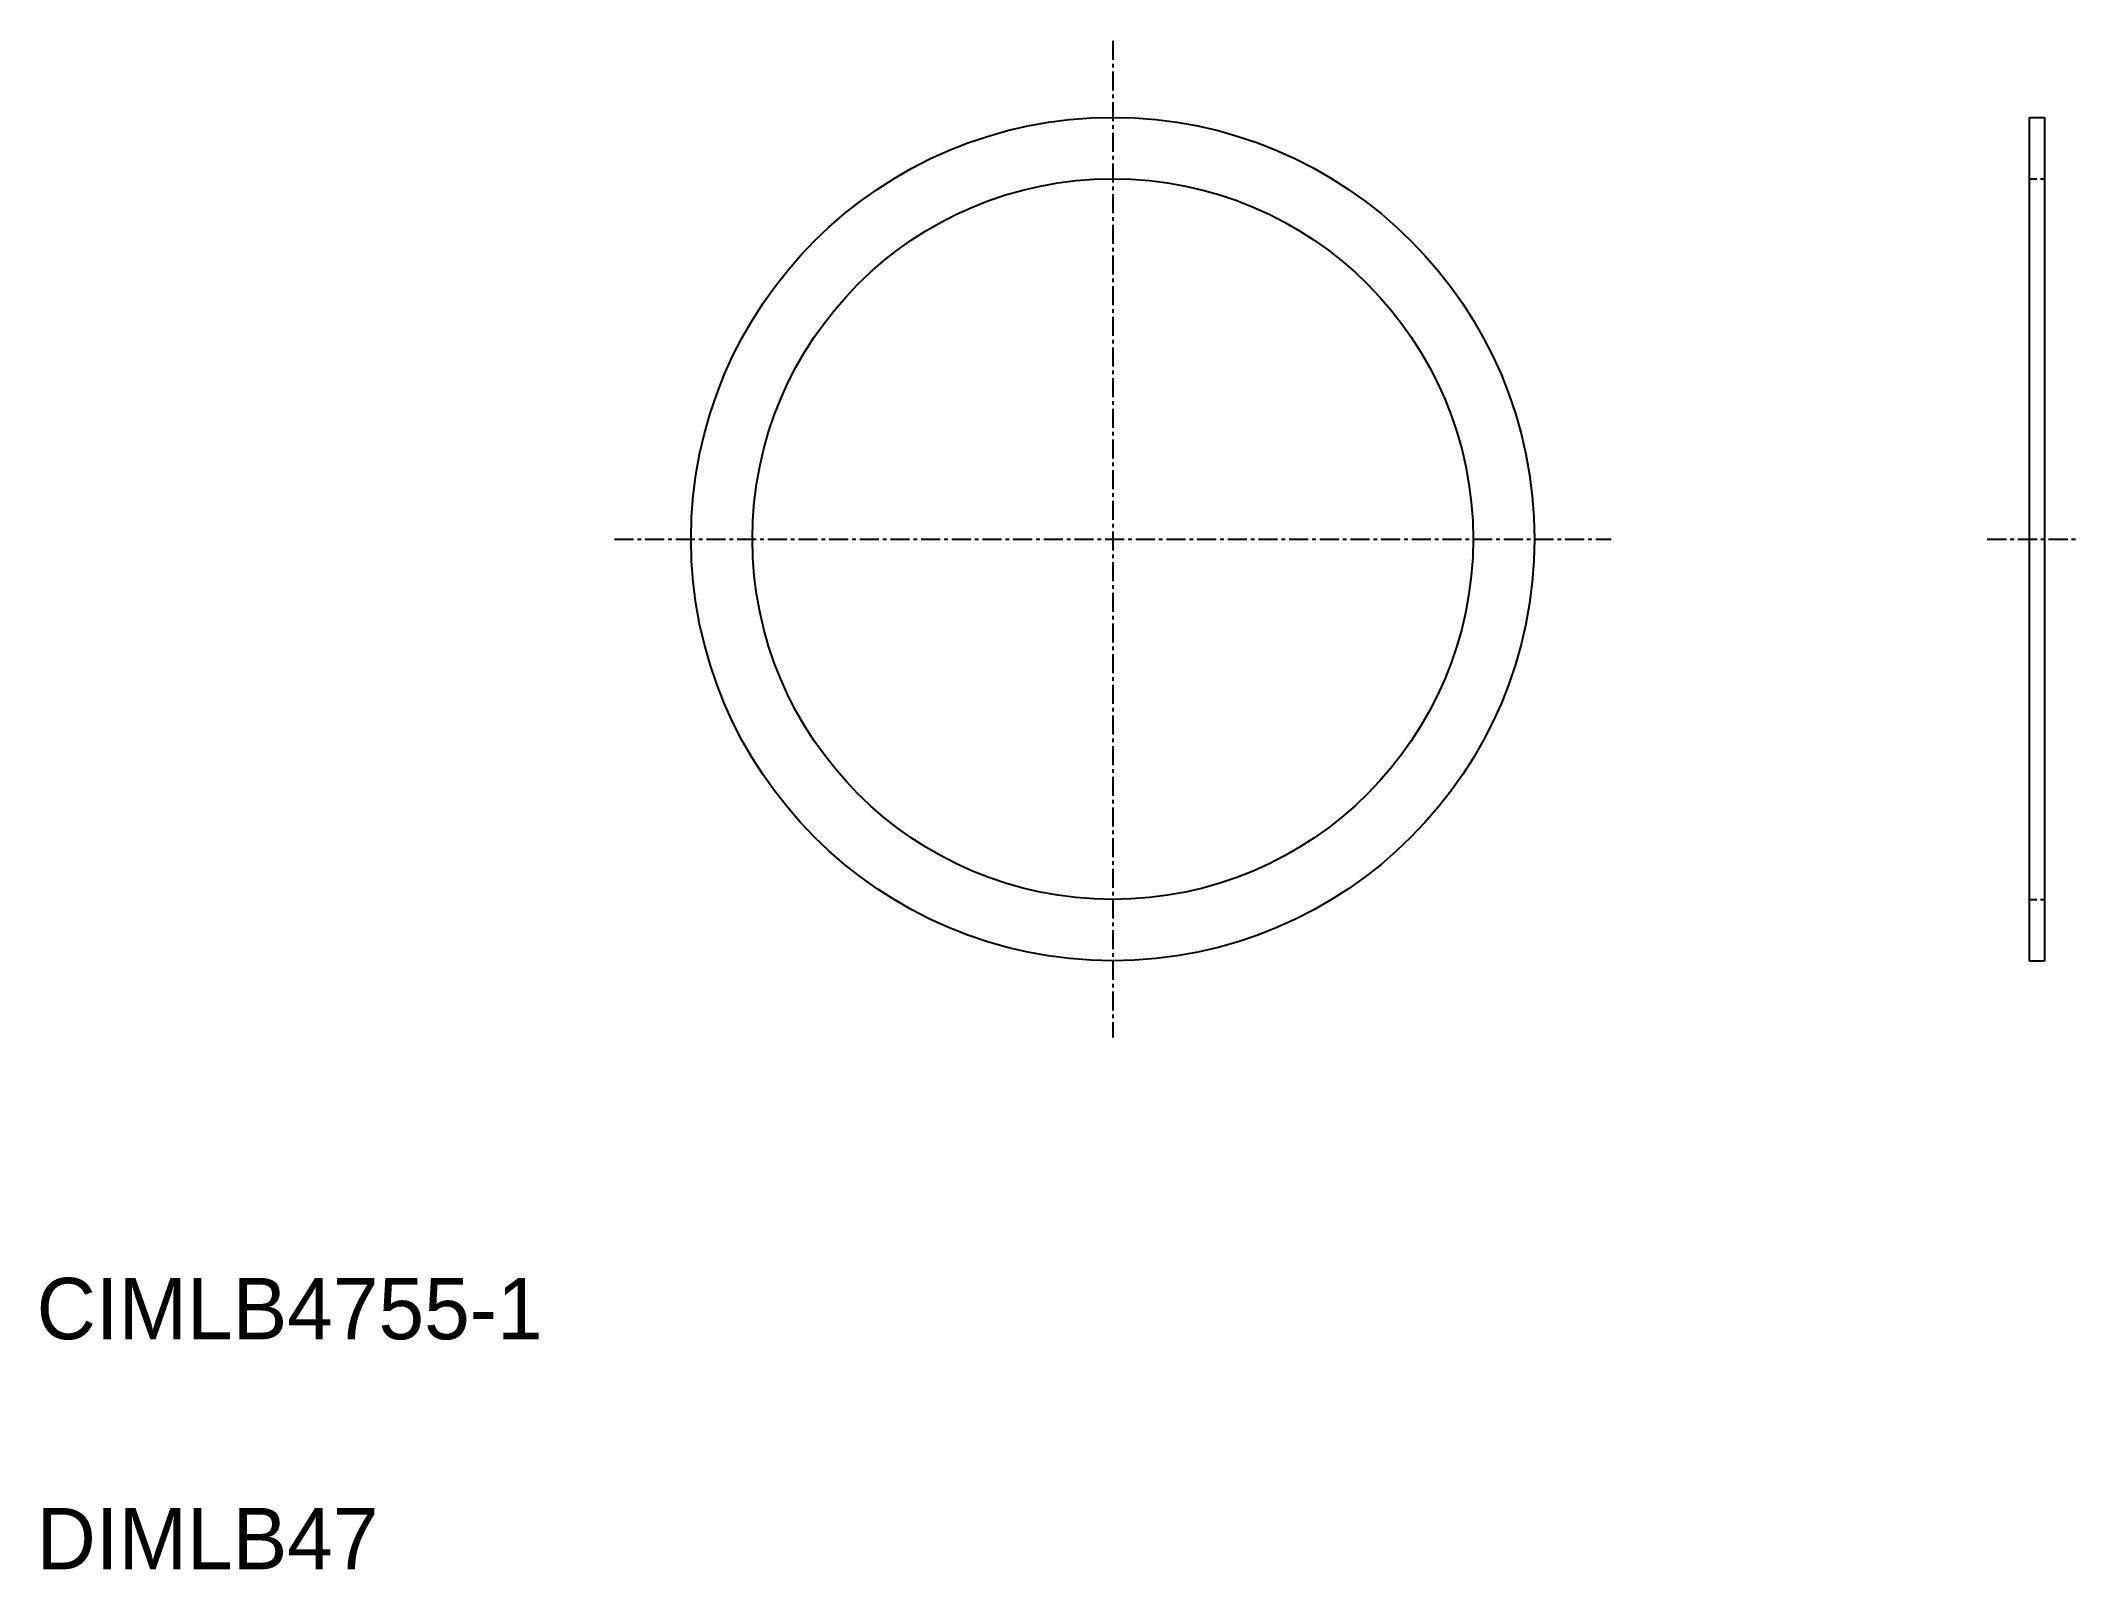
# Model space of a CAD drawing. Extents: x 10 to 143, y 10 to 110.
import ezdxf

# ---------------------------------------------------------------- set-up
doc = ezdxf.new("R2010")
doc.units = 0
doc.linetypes.add('CENTER', pattern=[2, 1.25, -0.25, 0.25, -0.25])
doc.linetypes.add('DASHED', pattern=[0.75, 0.5, -0.25])
doc.layers.get('0').update_dxf_attribs({"linetype": 'CONTINUOUS'})
doc.layers.add('CENTER', color=1, linetype='CENTER')

msp = doc.modelspace()

# ---------------------------------------------------------------- linework, layer by layer
at = {"color": 7, "linetype": 'CONTINUOUS'}
for p, q in [((139.94, 104.69), (139.94, 49.69)), ((139.94, 104.69), (140.94, 104.69)), ((140.94, 104.69), (140.94, 49.69)), ((139.94, 49.69), (140.94, 49.69))]:
    msp.add_line(p, q, dxfattribs=at)
at = {"color": 3, "linetype": 'DASHED'}
for p, q in [((139.94, 100.69), (140.94, 100.69)), ((139.94, 53.69), (140.94, 53.69))]:
    msp.add_line(p, q, dxfattribs=at)
msp.add_line((139.94, 77.19), (139.94, 77.19))
at = {"color": 7, "linetype": 'CONTINUOUS'}
for radius in [27.5, 23.5]:
    msp.add_circle((80.18, 77.19), radius, dxfattribs=at)
at = {"layer": 'CENTER', "color": 1, "linetype": 'CENTER'}
for p, q in [((80.18, 109.69), (80.18, 44.69)), ((47.68, 77.19), (112.68, 77.19)), ((137.21, 77.19), (143.2, 77.19))]:
    msp.add_line(p, q, dxfattribs=at)

# ---------------------------------------------------------------- texts
at = {"color": 7, "linetype": 'CONTINUOUS'}
for s, p in [('CIMLB4755-1', (10, 25)), ('DIMLB47', (10, 10))]:
    msp.add_text(s, height=4, dxfattribs=at).set_placement(p)

doc.saveas('drawing.dxf')
